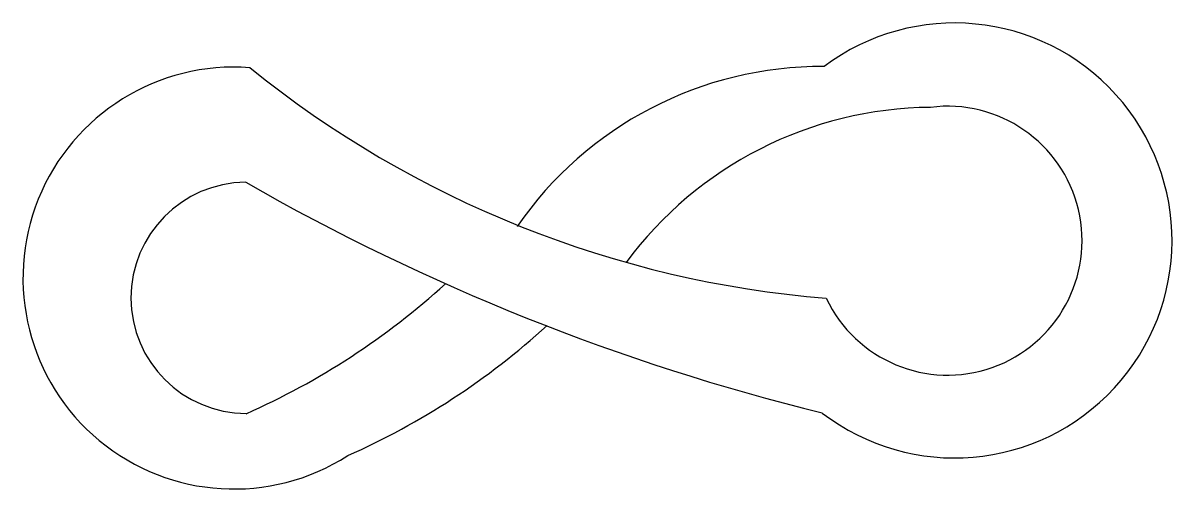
# Model space of a CAD drawing. Header units: millimetres. Extents: x 1230.7 to 1330.3, y 1223.4 to 1263.8.
import ezdxf

# ---------------------------------------------------------------- set-up
doc = ezdxf.new("R2010")
doc.units = ezdxf.units.MM

msp = doc.modelspace()

# ---------------------------------------------------------------- linework, layer by layer
for centre, radius, start, end in [((1311.481, 1244.955), 18.859, 232.49658, 126.88921), ((1248.967, 1241.696), 18.294, 85.7037, 302.66534), ((1307.756, 1330.97), 91.329, 231.05278, 265.34686), ((1299.96, 1227.925), 32.114, 89.64373, 145.37569), ((1309.661, 1223.341), 33.158, 90.46305, 143.55702), ((1310.88, 1244.937), 11.657, 205.36394, 97.3953), ((1250.057, 1239.982), 10.019, 90.35578, 269.96544), ((1346.359, 1418.407), 194.026, 240.22284, 256.1768), ((1223.789, 1289.064), 64.696, 293.93378, 312.29322), ((1232.595, 1285.429), 64.696, 293.93378, 312.29322)]:
    msp.add_arc(centre, radius, start, end)

doc.saveas('drawing.dxf')
